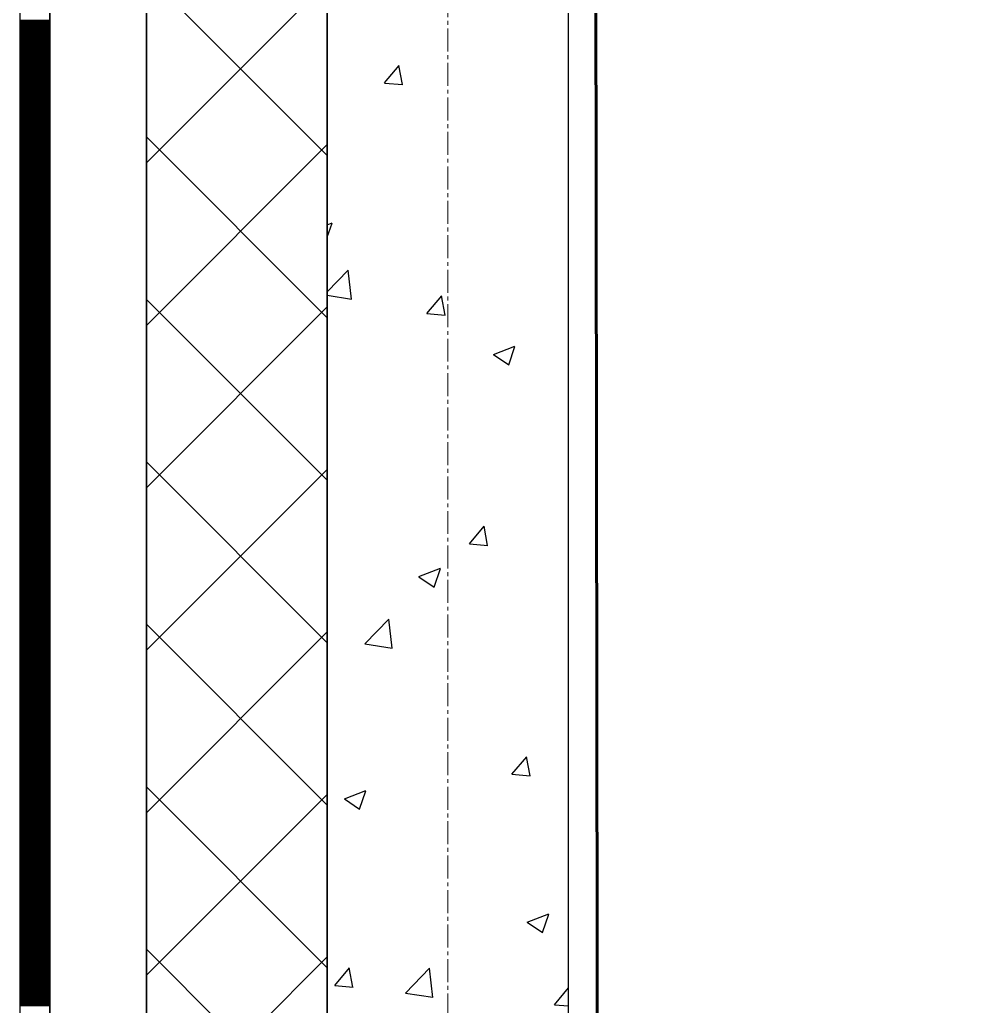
# Model space of a CAD drawing. Header units: millimetres. Extents: x 538266 to 1167394, y 114608 to 637157.
# Drawn here: x 1046079 to 1046877, y 556745 to 557563 of the extents above; entities that cross this region are included whole.
import ezdxf

# ---------------------------------------------------------------- set-up
doc = ezdxf.new("R2010")
doc.units = ezdxf.units.MM
doc.linetypes.add('CENTER2', pattern=[28.575, 19.05, -3.175, 3.175, -3.175])
doc.linetypes.add('DASHED', pattern=[19.05, 12.7, -6.35])
for name, color, linetype, lineweight in [('0) шт стен 3 эт', 150, 'Continuous', 60), ('АР_Стены ПЕНОблок', 52, 'Continuous', 20), ('АР_Тонкая', 254, 'Continuous', 5), ('АР_Утеплитель', 31, 'Continuous', 0), ('АР_Штриховка', 8, 'Continuous', 0)]:
    doc.layers.add(name, color=color, linetype=linetype, lineweight=lineweight)
doc.layers.add('АР_Делит', color=120, linetype='Continuous', lineweight=0, plot=False)
doc.layers.add('РД_Оси_100', color=7, linetype='Continuous', lineweight=0, true_color=0x525252)
doc.layers.add('ФВ-5', color=7, linetype='Continuous')

# ---------------------------------------------------------------- blocks, each defined once
blk = doc.blocks.new('СОШ_2200_АР_ОСИ_М100_28.05.24')
at = {"layer": 'АР_Делит', "color": 251, "linetype": 'DASHED', "true_color": 0x636466}
blk.add_lwpolyline([(114955, 135155), (114955, -355), (93595.036, -355), (93595.036, 13855), (94145, 13855), (94145, 68320), (66055, 68320), (66055, 13857.73), (83455, 13857.73), (83455, -355), (45245, -355), (45245, 13145), (44695, 13145), (44695, 26755), (45245, 26755), (45245, 68320), (20455, 68320), (20455, 26755), (27955, 26755), (27955, 13145), (-355, 13145), (-355, 100855)], dxfattribs=at)
at = {"layer": 'РД_Оси_100', "color": 251, "linetype": 'CENTER2', "true_color": 0x636466}
blk.add_line((0, -6155), (0, 139938.679), dxfattribs=at)
blk = doc.blocks.new('3_этаж1')
at = {"layer": 'АР_Стены ПЕНОблок', "color": 18, "linetype": 'Continuous', "lineweight": 25, "true_color": 0x000000}
for p, q in [((684283.57, 587568.74), (684283.57, 511368.74)), ((684483.57, 511368.74), (684483.57, 587568.74))]:
    blk.add_line(p, q, dxfattribs=at)
at = {"layer": 'АР_Тонкая', "color": 18, "linetype": 'Continuous', "lineweight": 25, "true_color": 0x000000}
for p, q in [((684028.57, 587568.74), (684028.57, 511368.74)), ((684053.57, 587568.74), (684053.57, 511368.74)), ((684053.57, 511368.74), (684053.57, 587568.74)), ((684133.57, 511368.74), (684133.57, 587568.74))]:
    blk.add_line(p, q, dxfattribs=at)
at = {"layer": 'АР_Утеплитель', "color": 18, "linetype": 'Continuous', "lineweight": 25, "true_color": 0x000000}
for p, q in [((684133.57, 587568.74), (684133.57, 511368.74)), ((684283.57, 511368.74), (684283.57, 587568.74))]:
    blk.add_line(p, q, dxfattribs=at)
at = {"layer": 'АР_Штриховка', "color": 18, "linetype": 'Continuous', "lineweight": 25, "true_color": 0x000000}
for p, q in [((684283.57, 557450.27), (684133.57, 557600.27)), ((684133.57, 557443.98), (684283.57, 557593.98)), ((684028.57, 557562.49), (684053.57, 557562.49)), ((684028.57, 557561.49), (684053.57, 557561.49)), ((684028.57, 557560.49), (684053.57, 557560.49)), ((684028.57, 557559.49), (684053.57, 557559.49)), ((684028.57, 557558.49), (684053.57, 557558.49)), ((684028.57, 557557.49), (684053.57, 557557.49)), ((684028.57, 557556.49), (684053.57, 557556.49)), ((684028.57, 557555.49), (684053.57, 557555.49)), ((684028.57, 557554.49), (684053.57, 557554.49)), ((684028.57, 557553.49), (684053.57, 557553.49)), ((684028.57, 557552.49), (684053.57, 557552.49)), ((684028.57, 557551.49), (684053.57, 557551.49)), ((684028.57, 557550.49), (684053.57, 557550.49)), ((684028.57, 557549.49), (684053.57, 557549.49)), ((684028.57, 557548.49), (684053.57, 557548.49)), ((684028.57, 557547.49), (684053.57, 557547.49)), ((684028.57, 557546.49), (684053.57, 557546.49)), ((684028.57, 557545.49), (684053.57, 557545.49)), ((684028.57, 557544.49), (684053.57, 557544.49)), ((684028.57, 557543.49), (684053.57, 557543.49)), ((684028.57, 557542.49), (684053.57, 557542.49)), ((684028.57, 557541.49), (684053.57, 557541.49)), ((684028.57, 557540.49), (684053.57, 557540.49)), ((684028.57, 557539.49), (684053.57, 557539.49)), ((684028.57, 557538.49), (684053.57, 557538.49)), ((684028.57, 557537.49), (684053.57, 557537.49)), ((684028.57, 557536.49), (684053.57, 557536.49)), ((684028.57, 557535.49), (684053.57, 557535.49)), ((684028.57, 557534.49), (684053.57, 557534.49)), ((684028.57, 557533.49), (684053.57, 557533.49)), ((684028.57, 557532.49), (684053.57, 557532.49)), ((684028.57, 557531.49), (684053.57, 557531.49)), ((684028.57, 557530.49), (684053.57, 557530.49)), ((684028.57, 557529.49), (684053.57, 557529.49)), ((684028.57, 557528.49), (684053.57, 557528.49)), ((684028.57, 557527.49), (684053.57, 557527.49)), ((684028.57, 557526.49), (684053.57, 557526.49)), ((684028.57, 557525.49), (684053.57, 557525.49)), ((684028.57, 557524.49), (684053.57, 557524.49)), ((684028.57, 557523.49), (684053.57, 557523.49)), ((684028.57, 557522.49), (684053.57, 557522.49)), ((684028.57, 557521.49), (684053.57, 557521.49)), ((684028.57, 557520.49), (684053.57, 557520.49)), ((684330.93, 557510.27), (684343.18, 557524.86)), ((684345.97, 557508.9), (684343.03, 557524.82)), ((684028.57, 557519.49), (684053.57, 557519.49)), ((684028.57, 557518.49), (684053.57, 557518.49)), ((684028.57, 557517.49), (684053.57, 557517.49)), ((684028.57, 557516.49), (684053.57, 557516.49)), ((684028.57, 557515.49), (684053.57, 557515.49)), ((684028.57, 557514.49), (684053.57, 557514.49)), ((684028.57, 557513.49), (684053.57, 557513.49)), ((684028.57, 557512.49), (684053.57, 557512.49)), ((684028.57, 557511.49), (684053.57, 557511.49)), ((684028.57, 557510.49), (684053.57, 557510.49)), ((684028.57, 557509.49), (684053.57, 557509.49)), ((684028.57, 557508.49), (684053.57, 557508.49)), ((684028.57, 557507.49), (684053.57, 557507.49)), ((684028.57, 557506.49), (684053.57, 557506.49)), ((684028.57, 557505.49), (684053.57, 557505.49)), ((684028.57, 557504.49), (684053.57, 557504.49)), ((684028.57, 557503.49), (684053.57, 557503.49)), ((684330.93, 557510.26), (684346.11, 557508.93)), ((684028.57, 557502.49), (684053.57, 557502.49)), ((684028.57, 557501.49), (684053.57, 557501.49)), ((684028.57, 557500.49), (684053.57, 557500.49)), ((684028.57, 557499.49), (684053.57, 557499.49)), ((684028.57, 557498.49), (684053.57, 557498.49)), ((684028.57, 557497.49), (684053.57, 557497.49)), ((684028.57, 557496.49), (684053.57, 557496.49)), ((684028.57, 557495.49), (684053.57, 557495.49)), ((684028.57, 557494.49), (684053.57, 557494.49)), ((684028.57, 557493.49), (684053.57, 557493.49)), ((684028.57, 557492.49), (684053.57, 557492.49)), ((684028.57, 557491.49), (684053.57, 557491.49)), ((684028.57, 557490.49), (684053.57, 557490.49)), ((684028.57, 557489.49), (684053.57, 557489.49)), ((684028.57, 557488.49), (684053.57, 557488.49)), ((684028.57, 557487.49), (684053.57, 557487.49)), ((684028.57, 557486.49), (684053.57, 557486.49)), ((684028.57, 557485.49), (684053.57, 557485.49)), ((684028.57, 557484.49), (684053.57, 557484.49)), ((684028.57, 557483.49), (684053.57, 557483.49)), ((684028.57, 557482.49), (684053.57, 557482.49)), ((684028.57, 557481.49), (684053.57, 557481.49)), ((684028.57, 557480.49), (684053.57, 557480.49)), ((684028.57, 557479.49), (684053.57, 557479.49)), ((684028.57, 557478.49), (684053.57, 557478.49)), ((684028.57, 557477.49), (684053.57, 557477.49)), ((684028.57, 557476.49), (684053.57, 557476.49)), ((684028.57, 557475.49), (684053.57, 557475.49)), ((684028.57, 557474.49), (684053.57, 557474.49)), ((684028.57, 557473.49), (684053.57, 557473.49)), ((684028.57, 557472.49), (684053.57, 557472.49)), ((684028.57, 557471.49), (684053.57, 557471.49)), ((684028.57, 557470.49), (684053.57, 557470.49)), ((684028.57, 557469.49), (684053.57, 557469.49)), ((684028.57, 557468.49), (684053.57, 557468.49)), ((684028.57, 557467.49), (684053.57, 557467.49)), ((684028.57, 557466.49), (684053.57, 557466.49)), ((684028.57, 557465.49), (684053.57, 557465.49)), ((684028.57, 557464.49), (684053.57, 557464.49)), ((684028.57, 557463.49), (684053.57, 557463.49)), ((684283.57, 557315.56), (684133.57, 557465.56)), ((684483.13, 557469.21), (684483.57, 557468.91)), ((684483.23, 557469.41), (684483.57, 557469.55)), ((684028.57, 557462.49), (684053.57, 557462.49)), ((684028.57, 557461.49), (684053.57, 557461.49)), ((684028.57, 557460.49), (684053.57, 557460.49)), ((684028.57, 557459.49), (684053.57, 557459.49)), ((684028.57, 557458.49), (684053.57, 557458.49)), ((684028.57, 557457.49), (684053.57, 557457.49)), ((684028.57, 557456.49), (684053.57, 557456.49)), ((684028.57, 557455.49), (684053.57, 557455.49)), ((684028.57, 557454.49), (684053.57, 557454.49)), ((684133.57, 557309.28), (684283.57, 557459.28)), ((684028.57, 557453.49), (684053.57, 557453.49)), ((684028.57, 557452.49), (684053.57, 557452.49)), ((684028.57, 557451.49), (684053.57, 557451.49)), ((684028.57, 557450.49), (684053.57, 557450.49)), ((684028.57, 557449.49), (684053.57, 557449.49)), ((684028.57, 557448.49), (684053.57, 557448.49)), ((684028.57, 557447.49), (684053.57, 557447.49)), ((684028.57, 557446.49), (684053.57, 557446.49)), ((684028.57, 557445.49), (684053.57, 557445.49)), ((684028.57, 557444.49), (684053.57, 557444.49)), ((684028.57, 557443.49), (684053.57, 557443.49)), ((684028.57, 557442.49), (684053.57, 557442.49)), ((684028.57, 557441.49), (684053.57, 557441.49)), ((684028.57, 557440.49), (684053.57, 557440.49)), ((684028.57, 557439.49), (684053.57, 557439.49)), ((684028.57, 557438.49), (684053.57, 557438.49)), ((684028.57, 557437.49), (684053.57, 557437.49)), ((684028.57, 557436.49), (684053.57, 557436.49)), ((684028.57, 557435.49), (684053.57, 557435.49)), ((684028.57, 557434.49), (684053.57, 557434.49)), ((684028.57, 557433.49), (684053.57, 557433.49)), ((684028.57, 557432.49), (684053.57, 557432.49)), ((684028.57, 557431.49), (684053.57, 557431.49)), ((684028.57, 557430.49), (684053.57, 557430.49)), ((684028.57, 557429.49), (684053.57, 557429.49)), ((684028.57, 557428.49), (684053.57, 557428.49)), ((684028.57, 557427.49), (684053.57, 557427.49)), ((684028.57, 557426.49), (684053.57, 557426.49)), ((684028.57, 557425.49), (684053.57, 557425.49)), ((684028.57, 557424.49), (684053.57, 557424.49)), ((684028.57, 557423.49), (684053.57, 557423.49)), ((684028.57, 557422.49), (684053.57, 557422.49)), ((684028.57, 557421.49), (684053.57, 557421.49)), ((684028.57, 557420.49), (684053.57, 557420.49)), ((684028.57, 557419.49), (684053.57, 557419.49)), ((684028.57, 557418.49), (684053.57, 557418.49)), ((684028.57, 557417.49), (684053.57, 557417.49)), ((684028.57, 557416.49), (684053.57, 557416.49)), ((684028.57, 557415.49), (684053.57, 557415.49)), ((684028.57, 557414.49), (684053.57, 557414.49)), ((684028.57, 557413.49), (684053.57, 557413.49)), ((684028.57, 557412.49), (684053.57, 557412.49)), ((684028.57, 557411.49), (684053.57, 557411.49)), ((684028.57, 557410.49), (684053.57, 557410.49)), ((684028.57, 557409.49), (684053.57, 557409.49)), ((684028.57, 557408.49), (684053.57, 557408.49)), ((684028.57, 557407.49), (684053.57, 557407.49)), ((684028.57, 557406.49), (684053.57, 557406.49)), ((684028.57, 557405.49), (684053.57, 557405.49)), ((684028.57, 557404.49), (684053.57, 557404.49)), ((684028.57, 557403.49), (684053.57, 557403.49)), ((684028.57, 557402.49), (684053.57, 557402.49)), ((684028.57, 557401.49), (684053.57, 557401.49)), ((684028.57, 557400.49), (684053.57, 557400.49)), ((684028.57, 557399.49), (684053.57, 557399.49)), ((684028.57, 557398.49), (684053.57, 557398.49)), ((684028.57, 557397.49), (684053.57, 557397.49)), ((684028.57, 557396.49), (684053.57, 557396.49)), ((684028.57, 557395.49), (684053.57, 557395.49)), ((684028.57, 557394.49), (684053.57, 557394.49)), ((684028.57, 557393.49), (684053.57, 557393.49)), ((684028.57, 557392.49), (684053.57, 557392.49)), ((684028.57, 557391.49), (684053.57, 557391.49)), ((684028.57, 557390.49), (684053.57, 557390.49)), ((684028.57, 557389.49), (684053.57, 557389.49)), ((684283.57, 557392.78), (684287.6, 557394.32)), ((684283.57, 557382.38), (684287.51, 557394.11)), ((684028.57, 557388.49), (684053.57, 557388.49)), ((684028.57, 557387.49), (684053.57, 557387.49)), ((684028.57, 557386.49), (684053.57, 557386.49)), ((684028.57, 557385.49), (684053.57, 557385.49)), ((684028.57, 557384.49), (684053.57, 557384.49)), ((684028.57, 557383.49), (684053.57, 557383.49)), ((684028.57, 557382.49), (684053.57, 557382.49)), ((684028.57, 557381.49), (684053.57, 557381.49)), ((684028.57, 557380.49), (684053.57, 557380.49)), ((684028.57, 557379.49), (684053.57, 557379.49)), ((684028.57, 557378.49), (684053.57, 557378.49)), ((684028.57, 557377.49), (684053.57, 557377.49)), ((684028.57, 557376.49), (684053.57, 557376.49)), ((684028.57, 557375.49), (684053.57, 557375.49)), ((684028.57, 557374.49), (684053.57, 557374.49)), ((684028.57, 557373.49), (684053.57, 557373.49)), ((684028.57, 557372.49), (684053.57, 557372.49)), ((684028.57, 557371.49), (684053.57, 557371.49)), ((684028.57, 557370.49), (684053.57, 557370.49)), ((684028.57, 557369.49), (684053.57, 557369.49)), ((684028.57, 557368.49), (684053.57, 557368.49)), ((684028.57, 557367.49), (684053.57, 557367.49)), ((684028.57, 557366.49), (684053.57, 557366.49)), ((684028.57, 557365.49), (684053.57, 557365.49)), ((684028.57, 557364.49), (684053.57, 557364.49)), ((684028.57, 557363.49), (684053.57, 557363.49)), ((684028.57, 557362.49), (684053.57, 557362.49)), ((684028.57, 557361.49), (684053.57, 557361.49)), ((684028.57, 557360.49), (684053.57, 557360.49)), ((684028.57, 557359.49), (684053.57, 557359.49)), ((684028.57, 557358.49), (684053.57, 557358.49)), ((684028.57, 557357.49), (684053.57, 557357.49)), ((684028.57, 557356.49), (684053.57, 557356.49)), ((684028.57, 557355.49), (684053.57, 557355.49)), ((684028.57, 557354.49), (684053.57, 557354.49)), ((684028.57, 557353.49), (684053.57, 557353.49)), ((684028.57, 557352.49), (684053.57, 557352.49)), ((684028.57, 557351.49), (684053.57, 557351.49)), ((684028.57, 557350.49), (684053.57, 557350.49)), ((684028.57, 557349.49), (684053.57, 557349.49)), ((684028.57, 557348.49), (684053.57, 557348.49)), ((684283.57, 557337.15), (684300.9, 557355.21)), ((684303.69, 557331.09), (684300.88, 557355.21)), ((684028.57, 557347.49), (684053.57, 557347.49)), ((684028.57, 557346.49), (684053.57, 557346.49)), ((684028.57, 557345.49), (684053.57, 557345.49)), ((684028.57, 557344.49), (684053.57, 557344.49)), ((684028.57, 557343.49), (684053.57, 557343.49)), ((684028.57, 557342.49), (684053.57, 557342.49)), ((684028.57, 557341.49), (684053.57, 557341.49)), ((684028.57, 557340.49), (684053.57, 557340.49)), ((684028.57, 557339.49), (684053.57, 557339.49)), ((684028.57, 557338.49), (684053.57, 557338.49)), ((684028.57, 557337.49), (684053.57, 557337.49)), ((684028.57, 557336.49), (684053.57, 557336.49)), ((684028.57, 557335.49), (684053.57, 557335.49)), ((684028.57, 557334.49), (684053.57, 557334.49)), ((684028.57, 557333.49), (684053.57, 557333.49)), ((684028.57, 557332.49), (684053.57, 557332.49)), ((684283.57, 557334.24), (684303.69, 557331.12)), ((684366.18, 557319.21), (684378.42, 557333.8)), ((684381.21, 557317.85), (684378.28, 557333.77)), ((684028.57, 557331.49), (684053.57, 557331.49)), ((684028.57, 557330.49), (684053.57, 557330.49)), ((684028.57, 557329.49), (684053.57, 557329.49)), ((684028.57, 557328.49), (684053.57, 557328.49)), ((684028.57, 557327.49), (684053.57, 557327.49)), ((684028.57, 557326.49), (684053.57, 557326.49)), ((684028.57, 557325.49), (684053.57, 557325.49)), ((684028.57, 557324.49), (684053.57, 557324.49)), ((684028.57, 557323.49), (684053.57, 557323.49)), ((684283.57, 557180.86), (684133.57, 557330.86)), ((684133.57, 557174.57), (684283.57, 557324.57)), ((684028.57, 557322.49), (684053.57, 557322.49)), ((684028.57, 557321.49), (684053.57, 557321.49)), ((684028.57, 557320.49), (684053.57, 557320.49)), ((684028.57, 557319.49), (684053.57, 557319.49)), ((684028.57, 557318.49), (684053.57, 557318.49)), ((684028.57, 557317.49), (684053.57, 557317.49)), ((684028.57, 557316.49), (684053.57, 557316.49)), ((684028.57, 557315.49), (684053.57, 557315.49)), ((684366.18, 557319.2), (684381.36, 557317.87)), ((684028.57, 557314.49), (684053.57, 557314.49)), ((684028.57, 557313.49), (684053.57, 557313.49)), ((684028.57, 557312.49), (684053.57, 557312.49)), ((684028.57, 557311.49), (684053.57, 557311.49)), ((684028.57, 557310.49), (684053.57, 557310.49)), ((684028.57, 557309.49), (684053.57, 557309.49)), ((684028.57, 557308.49), (684053.57, 557308.49)), ((684028.57, 557307.49), (684053.57, 557307.49)), ((684028.57, 557306.49), (684053.57, 557306.49)), ((684028.57, 557305.49), (684053.57, 557305.49)), ((684028.57, 557304.49), (684053.57, 557304.49)), ((684028.57, 557303.49), (684053.57, 557303.49)), ((684028.57, 557302.49), (684053.57, 557302.49)), ((684028.57, 557301.49), (684053.57, 557301.49)), ((684028.57, 557300.49), (684053.57, 557300.49)), ((684028.57, 557299.49), (684053.57, 557299.49)), ((684028.57, 557298.49), (684053.57, 557298.49)), ((684028.57, 557297.49), (684053.57, 557297.49)), ((684028.57, 557296.49), (684053.57, 557296.49)), ((684028.57, 557295.49), (684053.57, 557295.49)), ((684028.57, 557294.49), (684053.57, 557294.49)), ((684028.57, 557293.49), (684053.57, 557293.49)), ((684028.57, 557292.49), (684053.57, 557292.49)), ((684028.57, 557291.49), (684053.57, 557291.49)), ((684421.43, 557285.23), (684439.21, 557292.05)), ((684433.98, 557276.5), (684439.13, 557291.84)), ((684028.57, 557290.49), (684053.57, 557290.49)), ((684028.57, 557289.49), (684053.57, 557289.49)), ((684028.57, 557288.49), (684053.57, 557288.49)), ((684028.57, 557287.49), (684053.57, 557287.49)), ((684028.57, 557286.49), (684053.57, 557286.49)), ((684028.57, 557285.49), (684053.57, 557285.49)), ((684028.57, 557284.49), (684053.57, 557284.49)), ((684028.57, 557283.49), (684053.57, 557283.49)), ((684421.33, 557285.02), (684433.97, 557276.5)), ((684028.57, 557282.49), (684053.57, 557282.49)), ((684028.57, 557281.49), (684053.57, 557281.49)), ((684028.57, 557280.49), (684053.57, 557280.49)), ((684028.57, 557279.49), (684053.57, 557279.49)), ((684028.57, 557278.49), (684053.57, 557278.49)), ((684028.57, 557277.49), (684053.57, 557277.49)), ((684028.57, 557276.49), (684053.57, 557276.49)), ((684028.57, 557275.49), (684053.57, 557275.49)), ((684028.57, 557274.49), (684053.57, 557274.49)), ((684028.57, 557273.49), (684053.57, 557273.49)), ((684028.57, 557272.49), (684053.57, 557272.49)), ((684028.57, 557271.49), (684053.57, 557271.49)), ((684028.57, 557270.49), (684053.57, 557270.49)), ((684028.57, 557269.49), (684053.57, 557269.49)), ((684028.57, 557268.49), (684053.57, 557268.49)), ((684028.57, 557267.49), (684053.57, 557267.49)), ((684028.57, 557266.49), (684053.57, 557266.49)), ((684028.57, 557265.49), (684053.57, 557265.49)), ((684028.57, 557264.49), (684053.57, 557264.49)), ((684028.57, 557263.49), (684053.57, 557263.49)), ((684028.57, 557262.49), (684053.57, 557262.49)), ((684028.57, 557261.49), (684053.57, 557261.49)), ((684028.57, 557260.49), (684053.57, 557260.49)), ((684028.57, 557259.49), (684053.57, 557259.49)), ((684028.57, 557258.49), (684053.57, 557258.49)), ((684028.57, 557257.49), (684053.57, 557257.49)), ((684028.57, 557256.49), (684053.57, 557256.49)), ((684028.57, 557255.49), (684053.57, 557255.49)), ((684028.57, 557254.49), (684053.57, 557254.49)), ((684028.57, 557253.49), (684053.57, 557253.49)), ((684028.57, 557252.49), (684053.57, 557252.49)), ((684028.57, 557251.49), (684053.57, 557251.49)), ((684028.57, 557250.49), (684053.57, 557250.49)), ((684028.57, 557249.49), (684053.57, 557249.49)), ((684028.57, 557248.49), (684053.57, 557248.49)), ((684028.57, 557247.49), (684053.57, 557247.49)), ((684028.57, 557246.49), (684053.57, 557246.49)), ((684028.57, 557245.49), (684053.57, 557245.49)), ((684028.57, 557244.49), (684053.57, 557244.49)), ((684028.57, 557243.49), (684053.57, 557243.49)), ((684028.57, 557242.49), (684053.57, 557242.49)), ((684028.57, 557241.49), (684053.57, 557241.49)), ((684028.57, 557240.49), (684053.57, 557240.49)), ((684028.57, 557239.49), (684053.57, 557239.49)), ((684028.57, 557238.49), (684053.57, 557238.49)), ((684028.57, 557237.49), (684053.57, 557237.49)), ((684028.57, 557236.49), (684053.57, 557236.49)), ((684028.57, 557235.49), (684053.57, 557235.49)), ((684028.57, 557234.49), (684053.57, 557234.49)), ((684028.57, 557233.49), (684053.57, 557233.49)), ((684028.57, 557232.49), (684053.57, 557232.49)), ((684028.57, 557231.49), (684053.57, 557231.49)), ((684028.57, 557230.49), (684053.57, 557230.49)), ((684028.57, 557229.49), (684053.57, 557229.49)), ((684028.57, 557228.49), (684053.57, 557228.49)), ((684028.57, 557227.49), (684053.57, 557227.49)), ((684028.57, 557226.49), (684053.57, 557226.49)), ((684028.57, 557225.49), (684053.57, 557225.49)), ((684028.57, 557224.49), (684053.57, 557224.49)), ((684028.57, 557223.49), (684053.57, 557223.49)), ((684028.57, 557222.49), (684053.57, 557222.49)), ((684028.57, 557221.49), (684053.57, 557221.49)), ((684028.57, 557220.49), (684053.57, 557220.49)), ((684028.57, 557219.49), (684053.57, 557219.49)), ((684028.57, 557218.49), (684053.57, 557218.49)), ((684028.57, 557217.49), (684053.57, 557217.49)), ((684028.57, 557216.49), (684053.57, 557216.49)), ((684028.57, 557215.49), (684053.57, 557215.49)), ((684028.57, 557214.49), (684053.57, 557214.49)), ((684028.57, 557213.49), (684053.57, 557213.49)), ((684028.57, 557212.49), (684053.57, 557212.49)), ((684028.57, 557211.49), (684053.57, 557211.49)), ((684028.57, 557210.49), (684053.57, 557210.49)), ((684028.57, 557209.49), (684053.57, 557209.49)), ((684028.57, 557208.49), (684053.57, 557208.49)), ((684028.57, 557207.49), (684053.57, 557207.49)), ((684028.57, 557206.49), (684053.57, 557206.49)), ((684028.57, 557205.49), (684053.57, 557205.49)), ((684028.57, 557204.49), (684053.57, 557204.49)), ((684028.57, 557203.49), (684053.57, 557203.49)), ((684028.57, 557202.49), (684053.57, 557202.49)), ((684028.57, 557201.49), (684053.57, 557201.49)), ((684028.57, 557200.49), (684053.57, 557200.49)), ((684028.57, 557199.49), (684053.57, 557199.49)), ((684028.57, 557198.49), (684053.57, 557198.49)), ((684028.57, 557197.49), (684053.57, 557197.49)), ((684028.57, 557196.49), (684053.57, 557196.49)), ((684028.57, 557195.49), (684053.57, 557195.49)), ((684028.57, 557194.49), (684053.57, 557194.49)), ((684028.57, 557193.49), (684053.57, 557193.49)), ((684283.57, 557046.16), (684133.57, 557196.16)), ((684028.57, 557192.49), (684053.57, 557192.49)), ((684028.57, 557191.49), (684053.57, 557191.49)), ((684028.57, 557190.49), (684053.57, 557190.49)), ((684028.57, 557189.49), (684053.57, 557189.49)), ((684028.57, 557188.49), (684053.57, 557188.49)), ((684028.57, 557187.49), (684053.57, 557187.49)), ((684028.57, 557186.49), (684053.57, 557186.49)), ((684028.57, 557185.49), (684053.57, 557185.49)), ((684028.57, 557184.49), (684053.57, 557184.49)), ((684133.57, 557039.87), (684283.57, 557189.87)), ((684028.57, 557183.49), (684053.57, 557183.49)), ((684028.57, 557182.49), (684053.57, 557182.49)), ((684028.57, 557181.49), (684053.57, 557181.49)), ((684028.57, 557180.49), (684053.57, 557180.49)), ((684028.57, 557179.49), (684053.57, 557179.49)), ((684028.57, 557178.49), (684053.57, 557178.49)), ((684028.57, 557177.49), (684053.57, 557177.49)), ((684028.57, 557176.49), (684053.57, 557176.49)), ((684028.57, 557175.49), (684053.57, 557175.49)), ((684028.57, 557174.49), (684053.57, 557174.49)), ((684028.57, 557173.49), (684053.57, 557173.49)), ((684028.57, 557172.49), (684053.57, 557172.49)), ((684028.57, 557171.49), (684053.57, 557171.49)), ((684028.57, 557170.49), (684053.57, 557170.49)), ((684028.57, 557169.49), (684053.57, 557169.49)), ((684028.57, 557168.49), (684053.57, 557168.49)), ((684028.57, 557167.49), (684053.57, 557167.49)), ((684028.57, 557166.49), (684053.57, 557166.49)), ((684028.57, 557165.49), (684053.57, 557165.49)), ((684028.57, 557164.49), (684053.57, 557164.49)), ((684028.57, 557163.49), (684053.57, 557163.49)), ((684028.57, 557162.49), (684053.57, 557162.49)), ((684028.57, 557161.49), (684053.57, 557161.49)), ((684028.57, 557160.49), (684053.57, 557160.49)), ((684028.57, 557159.49), (684053.57, 557159.49)), ((684028.57, 557158.49), (684053.57, 557158.49)), ((684028.57, 557157.49), (684053.57, 557157.49)), ((684028.57, 557156.49), (684053.57, 557156.49)), ((684028.57, 557155.49), (684053.57, 557155.49)), ((684028.57, 557154.49), (684053.57, 557154.49)), ((684028.57, 557153.49), (684053.57, 557153.49)), ((684028.57, 557152.49), (684053.57, 557152.49)), ((684028.57, 557151.49), (684053.57, 557151.49)), ((684028.57, 557150.49), (684053.57, 557150.49)), ((684028.57, 557149.49), (684053.57, 557149.49)), ((684028.57, 557148.49), (684053.57, 557148.49)), ((684028.57, 557147.49), (684053.57, 557147.49)), ((684028.57, 557146.49), (684053.57, 557146.49)), ((684028.57, 557145.49), (684053.57, 557145.49)), ((684028.57, 557144.49), (684053.57, 557144.49)), ((684028.57, 557143.49), (684053.57, 557143.49)), ((684028.57, 557142.49), (684053.57, 557142.49)), ((684028.57, 557141.49), (684053.57, 557141.49)), ((684028.57, 557140.49), (684053.57, 557140.49)), ((684028.57, 557139.49), (684053.57, 557139.49)), ((684028.57, 557138.49), (684053.57, 557138.49)), ((684028.57, 557137.49), (684053.57, 557137.49)), ((684028.57, 557136.49), (684053.57, 557136.49)), ((684028.57, 557135.49), (684053.57, 557135.49)), ((684401.42, 557128.15), (684413.67, 557142.75)), ((684416.46, 557126.79), (684413.52, 557142.71)), ((684028.57, 557134.49), (684053.57, 557134.49)), ((684028.57, 557133.49), (684053.57, 557133.49)), ((684028.57, 557132.49), (684053.57, 557132.49)), ((684028.57, 557131.49), (684053.57, 557131.49)), ((684028.57, 557130.49), (684053.57, 557130.49)), ((684028.57, 557129.49), (684053.57, 557129.49)), ((684028.57, 557128.49), (684053.57, 557128.49)), ((684028.57, 557127.49), (684053.57, 557127.49)), ((684401.42, 557128.14), (684416.6, 557126.82)), ((684028.57, 557126.49), (684053.57, 557126.49)), ((684028.57, 557125.49), (684053.57, 557125.49)), ((684028.57, 557124.49), (684053.57, 557124.49)), ((684028.57, 557123.49), (684053.57, 557123.49)), ((684028.57, 557122.49), (684053.57, 557122.49)), ((684028.57, 557121.49), (684053.57, 557121.49)), ((684028.57, 557120.49), (684053.57, 557120.49)), ((684028.57, 557119.49), (684053.57, 557119.49)), ((684028.57, 557118.49), (684053.57, 557118.49)), ((684028.57, 557117.49), (684053.57, 557117.49)), ((684028.57, 557116.49), (684053.57, 557116.49)), ((684028.57, 557115.49), (684053.57, 557115.49)), ((684028.57, 557114.49), (684053.57, 557114.49)), ((684028.57, 557113.49), (684053.57, 557113.49)), ((684028.57, 557112.49), (684053.57, 557112.49)), ((684028.57, 557111.49), (684053.57, 557111.49)), ((684028.57, 557110.49), (684053.57, 557110.49)), ((684028.57, 557109.49), (684053.57, 557109.49)), ((684028.57, 557108.49), (684053.57, 557108.49)), ((684028.57, 557107.49), (684053.57, 557107.49)), ((684028.57, 557106.49), (684053.57, 557106.49)), ((684028.57, 557105.49), (684053.57, 557105.49)), ((684028.57, 557104.49), (684053.57, 557104.49)), ((684028.57, 557103.49), (684053.57, 557103.49)), ((684359.62, 557101.04), (684377.41, 557107.87)), ((684372.17, 557092.31), (684377.32, 557107.66)), ((684028.57, 557102.49), (684053.57, 557102.49)), ((684028.57, 557101.49), (684053.57, 557101.49)), ((684028.57, 557100.49), (684053.57, 557100.49)), ((684028.57, 557099.49), (684053.57, 557099.49)), ((684028.57, 557098.49), (684053.57, 557098.49)), ((684028.57, 557097.49), (684053.57, 557097.49)), ((684028.57, 557096.49), (684053.57, 557096.49)), ((684028.57, 557095.49), (684053.57, 557095.49)), ((684028.57, 557094.49), (684053.57, 557094.49)), ((684359.53, 557100.83), (684372.16, 557092.31)), ((684028.57, 557093.49), (684053.57, 557093.49)), ((684028.57, 557092.49), (684053.57, 557092.49)), ((684028.57, 557091.49), (684053.57, 557091.49)), ((684028.57, 557090.49), (684053.57, 557090.49)), ((684028.57, 557089.49), (684053.57, 557089.49)), ((684028.57, 557088.49), (684053.57, 557088.49)), ((684028.57, 557087.49), (684053.57, 557087.49)), ((684028.57, 557086.49), (684053.57, 557086.49)), ((684028.57, 557085.49), (684053.57, 557085.49)), ((684028.57, 557084.49), (684053.57, 557084.49)), ((684028.57, 557083.49), (684053.57, 557083.49)), ((684028.57, 557082.49), (684053.57, 557082.49)), ((684028.57, 557081.49), (684053.57, 557081.49)), ((684028.57, 557080.49), (684053.57, 557080.49)), ((684028.57, 557079.49), (684053.57, 557079.49)), ((684028.57, 557078.49), (684053.57, 557078.49)), ((684028.57, 557077.49), (684053.57, 557077.49)), ((684028.57, 557076.49), (684053.57, 557076.49)), ((684028.57, 557075.49), (684053.57, 557075.49)), ((684028.57, 557074.49), (684053.57, 557074.49)), ((684028.57, 557073.49), (684053.57, 557073.49)), ((684028.57, 557072.49), (684053.57, 557072.49)), ((684028.57, 557071.49), (684053.57, 557071.49)), ((684028.57, 557070.49), (684053.57, 557070.49)), ((684028.57, 557069.49), (684053.57, 557069.49)), ((684028.57, 557068.49), (684053.57, 557068.49)), ((684028.57, 557067.49), (684053.57, 557067.49)), ((684028.57, 557066.49), (684053.57, 557066.49)), ((684028.57, 557065.49), (684053.57, 557065.49)), ((684028.57, 557064.49), (684053.57, 557064.49)), ((684028.57, 557063.49), (684053.57, 557063.49)), ((684028.57, 557062.49), (684053.57, 557062.49)), ((684314.79, 557045.12), (684334.57, 557065.74)), ((684337.36, 557041.62), (684334.56, 557065.74)), ((684028.57, 557061.49), (684053.57, 557061.49)), ((684028.57, 557060.49), (684053.57, 557060.49)), ((684028.57, 557059.49), (684053.57, 557059.49)), ((684028.57, 557058.49), (684053.57, 557058.49)), ((684028.57, 557057.49), (684053.57, 557057.49)), ((684028.57, 557056.49), (684053.57, 557056.49)), ((684028.57, 557055.49), (684053.57, 557055.49)), ((684028.57, 557054.49), (684053.57, 557054.49)), ((684283.57, 556911.45), (684133.57, 557061.45)), ((684133.57, 556905.17), (684283.57, 557055.17)), ((684028.57, 557053.49), (684053.57, 557053.49)), ((684028.57, 557052.49), (684053.57, 557052.49)), ((684028.57, 557051.49), (684053.57, 557051.49)), ((684028.57, 557050.49), (684053.57, 557050.49)), ((684028.57, 557049.49), (684053.57, 557049.49)), ((684028.57, 557048.49), (684053.57, 557048.49)), ((684028.57, 557047.49), (684053.57, 557047.49)), ((684028.57, 557046.49), (684053.57, 557046.49)), ((684028.57, 557045.49), (684053.57, 557045.49)), ((684028.57, 557044.49), (684053.57, 557044.49)), ((684028.57, 557043.49), (684053.57, 557043.49)), ((684028.57, 557042.49), (684053.57, 557042.49)), ((684028.57, 557041.49), (684053.57, 557041.49)), ((684028.57, 557040.49), (684053.57, 557040.49)), ((684028.57, 557039.49), (684053.57, 557039.49)), ((684028.57, 557038.49), (684053.57, 557038.49)), ((684028.57, 557037.49), (684053.57, 557037.49)), ((684314.78, 557045.15), (684337.37, 557041.65)), ((684028.57, 557036.49), (684053.57, 557036.49)), ((684028.57, 557035.49), (684053.57, 557035.49)), ((684028.57, 557034.49), (684053.57, 557034.49)), ((684028.57, 557033.49), (684053.57, 557033.49)), ((684028.57, 557032.49), (684053.57, 557032.49)), ((684028.57, 557031.49), (684053.57, 557031.49)), ((684028.57, 557030.49), (684053.57, 557030.49)), ((684028.57, 557029.49), (684053.57, 557029.49)), ((684028.57, 557028.49), (684053.57, 557028.49)), ((684028.57, 557027.49), (684053.57, 557027.49)), ((684028.57, 557026.49), (684053.57, 557026.49)), ((684028.57, 557025.49), (684053.57, 557025.49)), ((684028.57, 557024.49), (684053.57, 557024.49)), ((684028.57, 557023.49), (684053.57, 557023.49)), ((684028.57, 557022.49), (684053.57, 557022.49)), ((684028.57, 557021.49), (684053.57, 557021.49)), ((684028.57, 557020.49), (684053.57, 557020.49)), ((684028.57, 557019.49), (684053.57, 557019.49)), ((684028.57, 557018.49), (684053.57, 557018.49)), ((684028.57, 557017.49), (684053.57, 557017.49)), ((684028.57, 557016.49), (684053.57, 557016.49)), ((684028.57, 557015.49), (684053.57, 557015.49)), ((684028.57, 557014.49), (684053.57, 557014.49)), ((684028.57, 557013.49), (684053.57, 557013.49)), ((684028.57, 557012.49), (684053.57, 557012.49)), ((684028.57, 557011.49), (684053.57, 557011.49)), ((684028.57, 557010.49), (684053.57, 557010.49)), ((684028.57, 557009.49), (684053.57, 557009.49)), ((684028.57, 557008.49), (684053.57, 557008.49)), ((684028.57, 557007.49), (684053.57, 557007.49)), ((684028.57, 557006.49), (684053.57, 557006.49)), ((684028.57, 557005.49), (684053.57, 557005.49)), ((684028.57, 557004.49), (684053.57, 557004.49)), ((684028.57, 557003.49), (684053.57, 557003.49)), ((684028.57, 557002.49), (684053.57, 557002.49)), ((684028.57, 557001.49), (684053.57, 557001.49)), ((684028.57, 557000.49), (684053.57, 557000.49)), ((684028.57, 556999.49), (684053.57, 556999.49)), ((684028.57, 556998.49), (684053.57, 556998.49)), ((684028.57, 556997.49), (684053.57, 556997.49)), ((684028.57, 556996.49), (684053.57, 556996.49)), ((684028.57, 556995.49), (684053.57, 556995.49)), ((684028.57, 556994.49), (684053.57, 556994.49)), ((684028.57, 556993.49), (684053.57, 556993.49)), ((684028.57, 556992.49), (684053.57, 556992.49)), ((684028.57, 556991.49), (684053.57, 556991.49)), ((684028.57, 556990.49), (684053.57, 556990.49)), ((684028.57, 556989.49), (684053.57, 556989.49)), ((684028.57, 556988.49), (684053.57, 556988.49)), ((684028.57, 556987.49), (684053.57, 556987.49)), ((684028.57, 556986.49), (684053.57, 556986.49)), ((684028.57, 556985.49), (684053.57, 556985.49)), ((684028.57, 556984.49), (684053.57, 556984.49)), ((684028.57, 556983.49), (684053.57, 556983.49)), ((684028.57, 556982.49), (684053.57, 556982.49)), ((684028.57, 556981.49), (684053.57, 556981.49)), ((684028.57, 556980.49), (684053.57, 556980.49)), ((684028.57, 556979.49), (684053.57, 556979.49)), ((684028.57, 556978.49), (684053.57, 556978.49)), ((684028.57, 556977.49), (684053.57, 556977.49)), ((684028.57, 556976.49), (684053.57, 556976.49)), ((684028.57, 556975.49), (684053.57, 556975.49)), ((684028.57, 556974.49), (684053.57, 556974.49)), ((684028.57, 556973.49), (684053.57, 556973.49)), ((684028.57, 556972.49), (684053.57, 556972.49)), ((684028.57, 556971.49), (684053.57, 556971.49)), ((684028.57, 556970.49), (684053.57, 556970.49)), ((684028.57, 556969.49), (684053.57, 556969.49)), ((684028.57, 556968.49), (684053.57, 556968.49)), ((684028.57, 556967.49), (684053.57, 556967.49)), ((684028.57, 556966.49), (684053.57, 556966.49)), ((684028.57, 556965.49), (684053.57, 556965.49)), ((684028.57, 556964.49), (684053.57, 556964.49)), ((684028.57, 556963.49), (684053.57, 556963.49)), ((684028.57, 556962.49), (684053.57, 556962.49)), ((684028.57, 556961.49), (684053.57, 556961.49)), ((684028.57, 556960.49), (684053.57, 556960.49)), ((684028.57, 556959.49), (684053.57, 556959.49)), ((684028.57, 556958.49), (684053.57, 556958.49)), ((684028.57, 556957.49), (684053.57, 556957.49)), ((684028.57, 556956.49), (684053.57, 556956.49)), ((684028.57, 556955.49), (684053.57, 556955.49)), ((684028.57, 556954.49), (684053.57, 556954.49)), ((684028.57, 556953.49), (684053.57, 556953.49)), ((684028.57, 556952.49), (684053.57, 556952.49)), ((684028.57, 556951.49), (684053.57, 556951.49)), ((684028.57, 556950.49), (684053.57, 556950.49)), ((684028.57, 556949.49), (684053.57, 556949.49)), ((684028.57, 556948.49), (684053.57, 556948.49)), ((684028.57, 556947.49), (684053.57, 556947.49)), ((684436.66, 556937.1), (684448.91, 556951.69)), ((684451.7, 556935.73), (684448.76, 556951.65)), ((684028.57, 556946.49), (684053.57, 556946.49)), ((684028.57, 556945.49), (684053.57, 556945.49)), ((684028.57, 556944.49), (684053.57, 556944.49)), ((684028.57, 556943.49), (684053.57, 556943.49)), ((684028.57, 556942.49), (684053.57, 556942.49)), ((684028.57, 556941.49), (684053.57, 556941.49)), ((684028.57, 556940.49), (684053.57, 556940.49)), ((684028.57, 556939.49), (684053.57, 556939.49)), ((684028.57, 556938.49), (684053.57, 556938.49)), ((684028.57, 556937.49), (684053.57, 556937.49)), ((684028.57, 556936.49), (684053.57, 556936.49)), ((684028.57, 556935.49), (684053.57, 556935.49)), ((684028.57, 556934.49), (684053.57, 556934.49)), ((684028.57, 556933.49), (684053.57, 556933.49)), ((684028.57, 556932.49), (684053.57, 556932.49)), ((684028.57, 556931.49), (684053.57, 556931.49)), ((684436.66, 556937.09), (684451.84, 556935.76)), ((684028.57, 556930.49), (684053.57, 556930.49)), ((684028.57, 556929.49), (684053.57, 556929.49)), ((684028.57, 556928.49), (684053.57, 556928.49)), ((684028.57, 556927.49), (684053.57, 556927.49)), ((684028.57, 556926.49), (684053.57, 556926.49)), ((684028.57, 556925.49), (684053.57, 556925.49)), ((684028.57, 556924.49), (684053.57, 556924.49)), ((684028.57, 556923.49), (684053.57, 556923.49)), ((684283.57, 556776.75), (684133.57, 556926.75)), ((684297.82, 556916.85), (684315.61, 556923.68)), ((684310.37, 556908.12), (684315.52, 556923.47)), ((684028.57, 556922.49), (684053.57, 556922.49)), ((684028.57, 556921.49), (684053.57, 556921.49)), ((684028.57, 556920.49), (684053.57, 556920.49)), ((684028.57, 556919.49), (684053.57, 556919.49)), ((684028.57, 556918.49), (684053.57, 556918.49)), ((684028.57, 556917.49), (684053.57, 556917.49)), ((684028.57, 556916.49), (684053.57, 556916.49)), ((684028.57, 556915.49), (684053.57, 556915.49)), ((684133.57, 556770.46), (684283.57, 556920.46)), ((684297.73, 556916.64), (684310.36, 556908.12)), ((684028.57, 556914.49), (684053.57, 556914.49)), ((684028.57, 556913.49), (684053.57, 556913.49)), ((684028.57, 556912.49), (684053.57, 556912.49)), ((684028.57, 556911.49), (684053.57, 556911.49)), ((684028.57, 556910.49), (684053.57, 556910.49)), ((684028.57, 556909.49), (684053.57, 556909.49)), ((684028.57, 556908.49), (684053.57, 556908.49)), ((684028.57, 556907.49), (684053.57, 556907.49)), ((684028.57, 556906.49), (684053.57, 556906.49)), ((684028.57, 556905.49), (684053.57, 556905.49)), ((684028.57, 556904.49), (684053.57, 556904.49)), ((684028.57, 556903.49), (684053.57, 556903.49)), ((684028.57, 556902.49), (684053.57, 556902.49)), ((684028.57, 556901.49), (684053.57, 556901.49)), ((684028.57, 556900.49), (684053.57, 556900.49)), ((684028.57, 556899.49), (684053.57, 556899.49)), ((684028.57, 556898.49), (684053.57, 556898.49)), ((684028.57, 556897.49), (684053.57, 556897.49)), ((684028.57, 556896.49), (684053.57, 556896.49)), ((684028.57, 556895.49), (684053.57, 556895.49)), ((684028.57, 556894.49), (684053.57, 556894.49)), ((684028.57, 556893.49), (684053.57, 556893.49)), ((684028.57, 556892.49), (684053.57, 556892.49)), ((684028.57, 556891.49), (684053.57, 556891.49)), ((684028.57, 556890.49), (684053.57, 556890.49)), ((684028.57, 556889.49), (684053.57, 556889.49)), ((684028.57, 556888.49), (684053.57, 556888.49)), ((684028.57, 556887.49), (684053.57, 556887.49)), ((684028.57, 556886.49), (684053.57, 556886.49)), ((684028.57, 556885.49), (684053.57, 556885.49)), ((684028.57, 556884.49), (684053.57, 556884.49)), ((684028.57, 556883.49), (684053.57, 556883.49)), ((684028.57, 556882.49), (684053.57, 556882.49)), ((684028.57, 556881.49), (684053.57, 556881.49)), ((684028.57, 556880.49), (684053.57, 556880.49)), ((684028.57, 556879.49), (684053.57, 556879.49)), ((684028.57, 556878.49), (684053.57, 556878.49)), ((684028.57, 556877.49), (684053.57, 556877.49)), ((684028.57, 556876.49), (684053.57, 556876.49)), ((684028.57, 556875.49), (684053.57, 556875.49)), ((684028.57, 556874.49), (684053.57, 556874.49)), ((684028.57, 556873.49), (684053.57, 556873.49)), ((684028.57, 556872.49), (684053.57, 556872.49)), ((684028.57, 556871.49), (684053.57, 556871.49)), ((684028.57, 556870.49), (684053.57, 556870.49)), ((684028.57, 556869.49), (684053.57, 556869.49)), ((684028.57, 556868.49), (684053.57, 556868.49)), ((684028.57, 556867.49), (684053.57, 556867.49)), ((684028.57, 556866.49), (684053.57, 556866.49)), ((684028.57, 556865.49), (684053.57, 556865.49)), ((684028.57, 556864.49), (684053.57, 556864.49)), ((684028.57, 556863.49), (684053.57, 556863.49)), ((684028.57, 556862.49), (684053.57, 556862.49)), ((684028.57, 556861.49), (684053.57, 556861.49)), ((684028.57, 556860.49), (684053.57, 556860.49)), ((684028.57, 556859.49), (684053.57, 556859.49)), ((684028.57, 556858.49), (684053.57, 556858.49)), ((684028.57, 556857.49), (684053.57, 556857.49)), ((684028.57, 556856.49), (684053.57, 556856.49)), ((684028.57, 556855.49), (684053.57, 556855.49)), ((684028.57, 556854.49), (684053.57, 556854.49)), ((684028.57, 556853.49), (684053.57, 556853.49)), ((684028.57, 556852.49), (684053.57, 556852.49)), ((684028.57, 556851.49), (684053.57, 556851.49)), ((684028.57, 556850.49), (684053.57, 556850.49)), ((684028.57, 556849.49), (684053.57, 556849.49)), ((684028.57, 556848.49), (684053.57, 556848.49)), ((684028.57, 556847.49), (684053.57, 556847.49)), ((684028.57, 556846.49), (684053.57, 556846.49)), ((684028.57, 556845.49), (684053.57, 556845.49)), ((684028.57, 556844.49), (684053.57, 556844.49)), ((684028.57, 556843.49), (684053.57, 556843.49)), ((684028.57, 556842.49), (684053.57, 556842.49)), ((684028.57, 556841.49), (684053.57, 556841.49)), ((684028.57, 556840.49), (684053.57, 556840.49)), ((684028.57, 556839.49), (684053.57, 556839.49)), ((684028.57, 556838.49), (684053.57, 556838.49)), ((684028.57, 556837.49), (684053.57, 556837.49)), ((684028.57, 556836.49), (684053.57, 556836.49)), ((684028.57, 556835.49), (684053.57, 556835.49)), ((684028.57, 556834.49), (684053.57, 556834.49)), ((684028.57, 556833.49), (684053.57, 556833.49)), ((684028.57, 556832.49), (684053.57, 556832.49)), ((684028.57, 556831.49), (684053.57, 556831.49)), ((684028.57, 556830.49), (684053.57, 556830.49)), ((684028.57, 556829.49), (684053.57, 556829.49)), ((684028.57, 556828.49), (684053.57, 556828.49)), ((684028.57, 556827.49), (684053.57, 556827.49)), ((684028.57, 556826.49), (684053.57, 556826.49)), ((684028.57, 556825.49), (684053.57, 556825.49)), ((684028.57, 556824.49), (684053.57, 556824.49)), ((684028.57, 556823.49), (684053.57, 556823.49)), ((684028.57, 556822.49), (684053.57, 556822.49)), ((684028.57, 556821.49), (684053.57, 556821.49)), ((684028.57, 556820.49), (684053.57, 556820.49)), ((684028.57, 556819.49), (684053.57, 556819.49)), ((684028.57, 556818.49), (684053.57, 556818.49)), ((684028.57, 556817.49), (684053.57, 556817.49)), ((684028.57, 556816.49), (684053.57, 556816.49)), ((684449.44, 556814.59), (684467.22, 556821.41)), ((684461.99, 556805.85), (684467.14, 556821.2)), ((684028.57, 556815.49), (684053.57, 556815.49)), ((684028.57, 556814.49), (684053.57, 556814.49)), ((684028.57, 556813.49), (684053.57, 556813.49)), ((684028.57, 556812.49), (684053.57, 556812.49)), ((684028.57, 556811.49), (684053.57, 556811.49)), ((684028.57, 556810.49), (684053.57, 556810.49)), ((684028.57, 556809.49), (684053.57, 556809.49)), ((684028.57, 556808.49), (684053.57, 556808.49)), ((684449.34, 556814.38), (684461.98, 556805.86)), ((684028.57, 556807.49), (684053.57, 556807.49)), ((684028.57, 556806.49), (684053.57, 556806.49)), ((684028.57, 556805.49), (684053.57, 556805.49)), ((684028.57, 556804.49), (684053.57, 556804.49)), ((684028.57, 556803.49), (684053.57, 556803.49)), ((684028.57, 556802.49), (684053.57, 556802.49)), ((684028.57, 556801.49), (684053.57, 556801.49)), ((684028.57, 556800.49), (684053.57, 556800.49)), ((684028.57, 556799.49), (684053.57, 556799.49)), ((684028.57, 556798.49), (684053.57, 556798.49)), ((684028.57, 556797.49), (684053.57, 556797.49)), ((684028.57, 556796.49), (684053.57, 556796.49)), ((684028.57, 556795.49), (684053.57, 556795.49)), ((684028.57, 556794.49), (684053.57, 556794.49)), ((684028.57, 556793.49), (684053.57, 556793.49)), ((684028.57, 556792.49), (684053.57, 556792.49)), ((684283.57, 556642.05), (684133.57, 556792.05)), ((684028.57, 556791.49), (684053.57, 556791.49)), ((684028.57, 556790.49), (684053.57, 556790.49)), ((684028.57, 556789.49), (684053.57, 556789.49)), ((684028.57, 556788.49), (684053.57, 556788.49)), ((684028.57, 556787.49), (684053.57, 556787.49)), ((684028.57, 556786.49), (684053.57, 556786.49)), ((684028.57, 556785.49), (684053.57, 556785.49)), ((684028.57, 556784.49), (684053.57, 556784.49)), ((684133.57, 556635.76), (684283.57, 556785.76)), ((684028.57, 556783.49), (684053.57, 556783.49)), ((684028.57, 556782.49), (684053.57, 556782.49)), ((684028.57, 556781.49), (684053.57, 556781.49)), ((684028.57, 556780.49), (684053.57, 556780.49)), ((684028.57, 556779.49), (684053.57, 556779.49)), ((684028.57, 556778.49), (684053.57, 556778.49)), ((684028.57, 556777.49), (684053.57, 556777.49)), ((684028.57, 556776.49), (684053.57, 556776.49)), ((684028.57, 556775.49), (684053.57, 556775.49)), ((684289.72, 556761.98), (684301.97, 556776.57)), ((684304.76, 556760.61), (684301.82, 556776.54)), ((684348.46, 556755.65), (684368.25, 556776.27)), ((684371.04, 556752.15), (684368.23, 556776.27)), ((684028.57, 556774.49), (684053.57, 556774.49)), ((684028.57, 556773.49), (684053.57, 556773.49)), ((684028.57, 556772.49), (684053.57, 556772.49)), ((684028.57, 556771.49), (684053.57, 556771.49)), ((684028.57, 556770.49), (684053.57, 556770.49)), ((684028.57, 556769.49), (684053.57, 556769.49)), ((684028.57, 556768.49), (684053.57, 556768.49)), ((684028.57, 556767.49), (684053.57, 556767.49)), ((684028.57, 556766.49), (684053.57, 556766.49)), ((684028.57, 556765.49), (684053.57, 556765.49)), ((684028.57, 556764.49), (684053.57, 556764.49)), ((684028.57, 556763.49), (684053.57, 556763.49)), ((684028.57, 556762.49), (684053.57, 556762.49)), ((684028.57, 556761.49), (684053.57, 556761.49)), ((684028.57, 556760.49), (684053.57, 556760.49)), ((684028.57, 556759.49), (684053.57, 556759.49)), ((684289.72, 556761.97), (684304.9, 556760.64)), ((684471.91, 556746.04), (684483.57, 556759.95)), ((684028.57, 556758.49), (684053.57, 556758.49)), ((684028.57, 556757.49), (684053.57, 556757.49)), ((684028.57, 556756.49), (684053.57, 556756.49)), ((684028.57, 556755.49), (684053.57, 556755.49)), ((684028.57, 556754.49), (684053.57, 556754.49)), ((684028.57, 556753.49), (684053.57, 556753.49)), ((684028.57, 556752.49), (684053.57, 556752.49)), ((684028.57, 556751.49), (684053.57, 556751.49)), ((684348.45, 556755.68), (684371.04, 556752.18)), ((684028.57, 556750.49), (684053.57, 556750.49)), ((684028.57, 556749.49), (684053.57, 556749.49)), ((684028.57, 556748.49), (684053.57, 556748.49)), ((684028.57, 556747.49), (684053.57, 556747.49)), ((684028.57, 556746.49), (684053.57, 556746.49)), ((684028.57, 556745.49), (684053.57, 556745.49)), ((684471.91, 556746.03), (684483.57, 556745.01))]:
    blk.add_line(p, q, dxfattribs=at)

msp = doc.modelspace()

# ---------------------------------------------------------------- hatches: boundary and pattern name
at = {"layer": 'ФВ-5'}
h = msp.add_hatch(dxfattribs=at)
h.set_pattern_fill('ANSI31', color=3, scale=300, style=0)
h.paths.add_polyline_path([(1054123.58, 555468.74), (1054123.58, 556368.74), (1054123.58, 556768.74), (1054123.58, 559668.74), (1054123.58, 559669.74), (1054123.58, 560123.74), (1053903.58, 560123.74), (1053903.58, 560543.74), (1046553.58, 560543.74), (1046553.58, 559677.38), (1046557.81, 556368.74), (1046553.58, 556368.74), (1046553.58, 555468.74), (1046557.85, 551936.18), (1046553.58, 551931.91), (1046553.58, 551468.74), (1052003.58, 551468.74), (1052003.58, 551888.72), (1054123.58, 551889.08), (1054123.58, 551968.74)])
h.paths.add_polyline_path([(1049312.43, 555335.06), (1048762.43, 555335.06, -1), (1048762.43, 555935.06), (1049312.43, 555935.06, -1)], flags=16)
h.paths.add_polyline_path([(1053467.22, 557576.75, -1), (1054067.22, 557576.75, -1)], flags=16)
h.paths.add_polyline_path([(1048446.36, 555367.01), (1049628.5, 555367.01), (1049628.5, 555903.11), (1048446.36, 555903.11)], flags=24)
h.paths.add_polyline_path([(1054062.21, 556859.68), (1054062.21, 558293.81), (1053472.23, 558293.81), (1053472.23, 556859.68)], flags=24)
h.paths.add_polyline_path([(1053549.04, 560243.94), (1053935.33, 560243.94), (1053935.33, 560544.56), (1053549.04, 560544.56)], flags=9)

# ---------------------------------------------------------------- linework, layer by layer
at = {"layer": '0) шт стен 3 эт', "color": 2}
msp.add_lwpolyline([(1046557.81, 556372.97), (1046553.58, 559677.38)], dxfattribs=at)

# ---------------------------------------------------------------- block references
at = {"layer": '0) шт стен 3 эт', "color": 5, "lineweight": 25}
msp.add_blockref('3_этаж1', (362050.01, 0), dxfattribs=at)
at = {"layer": 'РД_Оси_100', "lineweight": 25}
msp.add_blockref('СОШ_2200_АР_ОСИ_М100_28.05.24', (1046433.58, 496768.74), dxfattribs=at)

doc.saveas('drawing.dxf')
